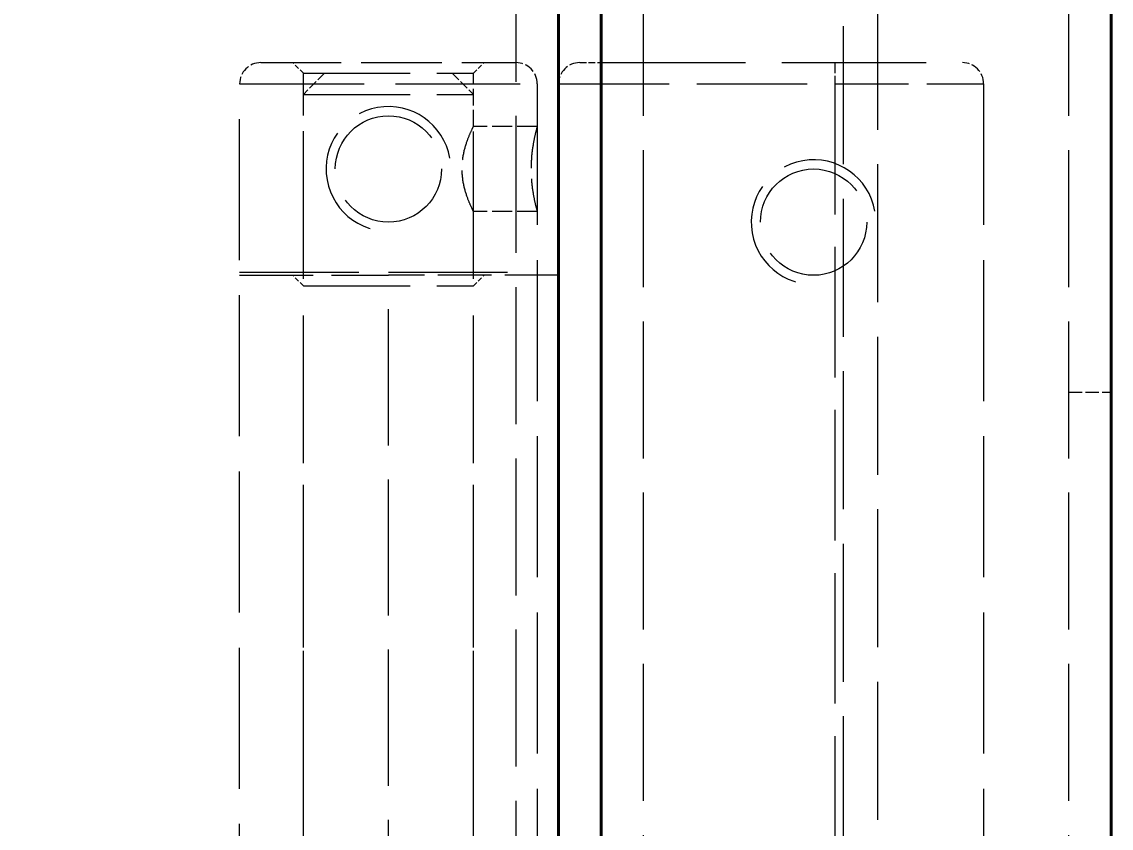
# Model space of a CAD drawing. Header units: millimetres. Extents: x 0 to 2523, y 0 to 1782.
# Drawn here: x 435.4 to 486.6, y 1069 to 1106.9 of the extents above; entities that cross this region are included whole.
import ezdxf

# ---------------------------------------------------------------- set-up
doc = ezdxf.new("R2010")
doc.units = ezdxf.units.MM
doc.header["$LTSCALE"] = 3
doc.linetypes.add('DASHED', pattern=[0.2067, 0.1654, -0.0413])
for name, color, linetype, lineweight in [('가려진 것(ISO)', 2, 'DASHED', 18), ('가려진 좁은 것(ISO)', 2, 'DASHED', 18), ('가시적인 것(ISO)', 3, 'Continuous', 40), ('치수(ISO)', 2, 'Continuous', 25)]:
    doc.layers.add(name, color=color, linetype=linetype, lineweight=lineweight)
doc.styles.add('치수 텍스트_PSTEK_POSCO', font='isocp.shx')
doc.dimstyles.new('치수_PSTEK_POSCO', dxfattribs={"dimscale": 3, "dimtxt": 2.5, "dimasz": 1.5, "dimexe": 1, "dimexo": 1.5, "dimgap": 1, "dimtad": 1, "dimrnd": 1e-08, "dimdsep": 46, "dimtxsty": '치수 텍스트_PSTEK_POSCO', "dimcen": 0.09, "dimdle": 10, "dimclrd": 7, "dimclre": 7, "dimclrt": 2, "dimadec": 1, "dimazin": 2, "dimtfac": 1, "dimtmove": 0, "dimatfit": 3, "dimfxl": 0, "dimtolj": 1, "dimlwd": -1, "dimlwe": -1, "dimarcsym": 0})

# ---------------------------------------------------------------- blocks, each defined once
blk = doc.blocks.new('*D110')
at = {"layer": 'Defpoints', "color": 0}
for p in [(267.606, 1247.048), (267.606, 1184.973), (515.606, 1001.973)]:
    blk.add_point(p, dxfattribs=at)
at = {"layer": '치수(ISO)', "color": 7}
for p, q in [((267.606, 1189.473), (267.606, 1250.048)), ((515.606, 1006.473), (515.606, 1250.048)), ((511.106, 1247.048), (272.106, 1247.048))]:
    blk.add_line(p, q, dxfattribs=at)
for points in [[(272.106, 1247.798), (272.106, 1246.298), (267.606, 1247.048)], [(511.106, 1247.798), (511.106, 1246.298), (515.606, 1247.048)]]:
    blk.add_solid(points, dxfattribs=at)
at = {"layer": '치수(ISO)', "color": 2, "insert": (384.385, 1253.799), "char_height": 7.5, "attachment_point": 4, "style": '치수 텍스트_PSTEK_POSCO'}
blk.add_mtext('\\A1;248', dxfattribs=at)

msp = doc.modelspace()

# ---------------------------------------------------------------- linework, layer by layer
at = {"layer": '가려진 것(ISO)', "ltscale": 12.982798}
for p, q in [((458.6056, 1182.9732), (458.6056, 546.9732)), ((464.6056, 546.9732), (464.6056, 1182.9732)), ((484.6056, 546.9732), (484.6056, 1182.9732))]:
    msp.add_line(p, q, dxfattribs=at)
at = {"layer": '가려진 것(ISO)', "ltscale": 13.080328}
for p, q in [((474.0056, 572.9732), (474.0056, 1156.9732)), ((475.6056, 1156.9732), (475.6056, 572.9732))]:
    msp.add_line(p, q, dxfattribs=at)
at = {"layer": '가려진 것(ISO)', "ltscale": 7.618686}
msp.add_line((446.6056, 1104.9732), (458.6056, 1104.9732), dxfattribs=at)
at = {"layer": '가려진 것(ISO)', "ltscale": 0.448841}
for p, q in [((448.6056, 1104.4732), (448.1056, 1104.9732)), ((456.6056, 1104.4732), (457.1056, 1104.9732)), ((448.6056, 1094.4732), (448.1056, 1094.9732)), ((456.6056, 1094.4732), (457.1056, 1094.9732))]:
    msp.add_line(p, q, dxfattribs=at)
at = {"layer": '가려진 것(ISO)', "ltscale": 0.634799}
msp.add_line((461.6056, 1104.9732), (462.6056, 1104.9732), dxfattribs=at)
at = {"layer": '가려진 것(ISO)', "ltscale": 13.707466}
msp.add_line((462.6056, 1104.9732), (479.6056, 1104.9732), dxfattribs=at)
at = {"layer": '가려진 것(ISO)', "ltscale": 10.132536}
for p, q in [((448.6056, 1104.4732), (456.6056, 1104.4732)), ((448.6056, 1103.4732), (456.6056, 1103.4732)), ((448.6056, 1094.4732), (456.6056, 1094.4732))]:
    msp.add_line(p, q, dxfattribs=at)
at = {"layer": '가려진 것(ISO)', "ltscale": 5.936204}
msp.add_line((448.6056, 1095.1232), (448.6056, 1104.4732), dxfattribs=at)
at = {"layer": '가려진 것(ISO)', "ltscale": 0.897783}
for p, q in [((449.6056, 1104.4732), (448.6056, 1103.4732)), ((455.6056, 1104.4732), (456.6056, 1103.4732))]:
    msp.add_line(p, q, dxfattribs=at)
at = {"layer": '가려진 것(ISO)', "ltscale": 1.587147}
msp.add_line((456.6056, 1101.9732), (456.6056, 1104.4732), dxfattribs=at)
at = {"layer": '가려진 것(ISO)', "ltscale": 13.3619}
for p, q in [((445.6056, 1045.9732), (445.6056, 1103.9732)), ((459.6056, 1103.9732), (459.6056, 1045.9732)), ((480.6056, 1103.9732), (480.6056, 1045.9732))]:
    msp.add_line(p, q, dxfattribs=at)
at = {"layer": '가려진 것(ISO)', "ltscale": 13.97624}
for p, q in [((448.6056, 1051.4732), (448.6056, 1103.4732)), ((456.6056, 1051.4732), (456.6056, 1103.4732))]:
    msp.add_line(p, q, dxfattribs=at)
at = {"layer": '가려진 것(ISO)', "ltscale": 1.904597}
for p, q in [((459.6056, 1101.9732), (456.6056, 1101.9732)), ((459.6056, 1097.9732), (456.6056, 1097.9732))]:
    msp.add_line(p, q, dxfattribs=at)
at = {"layer": '가려진 것(ISO)', "ltscale": 1.809362}
msp.add_line((456.6056, 1095.1232), (456.6056, 1097.9732), dxfattribs=at)
at = {"layer": '가려진 것(ISO)', "ltscale": 11.288502}
msp.add_line((445.6056, 1095.1232), (459.6056, 1095.1232), dxfattribs=at)
at = {"layer": '가려진 것(ISO)', "ltscale": 6.980978}
msp.add_line((445.6056, 1094.9732), (452.6056, 1094.9732), dxfattribs=at)
at = {"layer": '가려진 것(ISO)', "ltscale": 5.079091}
msp.add_line((460.6056, 1094.9732), (452.6056, 1094.9732), dxfattribs=at)
at = {"layer": '가려진 것(ISO)', "ltscale": 12.578616}
for p, q in [((448.6056, 1055.4732), (448.6056, 1094.4732)), ((456.6056, 1055.4732), (456.6056, 1094.4732))]:
    msp.add_line(p, q, dxfattribs=at)
at = {"layer": '가려진 것(ISO)', "ltscale": 1.269698}
msp.add_line((484.6056, 1089.4732), (486.6056, 1089.4732), dxfattribs=at)
at = {"layer": '가려진 것(ISO)', "ltscale": 12.665669}
for centre in [(452.6056, 1099.9732), (472.6056, 1097.4732)]:
    msp.add_circle(centre, 2.5, dxfattribs=at)
at = {"layer": '가려진 것(ISO)', "ltscale": 0.997197}
for centre, start, end in [((446.6056, 1103.9732), 90, 180), ((458.6056, 1103.9732), 0, 90), ((461.6056, 1103.9732), 90, 180), ((479.6056, 1103.9732), 0, 90)]:
    msp.add_arc(centre, 1, start, end, dxfattribs=at)
at = {"layer": '가려진 것(ISO)', "ltscale": 11.144523}
for centre in [(452.6056, 1099.9732), (472.6056, 1097.4732)]:
    msp.add_arc(centre, 2.933, 10, 280, dxfattribs=at)
at = {"layer": '가려진 것(ISO)', "ltscale": 4.059076}
msp.add_open_spline([(456.6056, 1097.9732), (456.5949, 1097.994), (456.5788, 1098.0253), (456.4821, 1098.2309), (456.4133, 1098.3842), (456.281, 1098.7343), (456.208, 1098.956), (456.1013, 1099.4469), (456.0697, 1099.7166), (456.0697, 1099.9732), (456.0697, 1100.2298), (456.1013, 1100.4995), (456.208, 1100.9904), (456.281, 1101.2121), (456.4133, 1101.5622), (456.4821, 1101.7155), (456.5788, 1101.9211), (456.5949, 1101.9524), (456.6056, 1101.9732)], degree=3, knots=[-0.30751244, -0.30751244, -0.30751244, -0.30751244, -0.23073926, -0.23073926, -0.15396608, -0.15396608, -0.07698304, -0.07698304, 0, 0, 0, 0.07698304, 0.07698304, 0.15396608, 0.15396608, 0.23073926, 0.23073926, 0.30751244, 0.30751244, 0.30751244, 0.30751244], dxfattribs=at)
at = {"layer": '가려진 것(ISO)', "ltscale": 4.009624}
msp.add_open_spline([(459.6056, 1101.9732), (459.5996, 1101.9529), (459.5906, 1101.9224), (459.5363, 1101.7179), (459.4977, 1101.5642), (459.4248, 1101.2106), (459.3855, 1100.9867), (459.3296, 1100.4944), (459.3138, 1100.2259), (459.3138, 1099.7205), (459.3296, 1099.452), (459.3855, 1098.9597), (459.4248, 1098.7358), (459.4977, 1098.3822), (459.5363, 1098.2285), (459.5906, 1098.024), (459.5996, 1097.9935), (459.6056, 1097.9732)], degree=3, knots=[-0.90954053, -0.90954053, -0.90954053, -0.90954053, -0.8337547, -0.8337547, -0.75796886, -0.75796886, -0.68216461, -0.68216461, -0.60636035, -0.60636035, -0.5305561, -0.5305561, -0.45475184, -0.45475184, -0.37896601, -0.37896601, -0.30318018, -0.30318018, -0.30318018, -0.30318018], dxfattribs=at)
at = {"layer": '가려진 좁은 것(ISO)', "ltscale": 0.997197}
msp.add_line((473.6056, 1104.9732), (473.6056, 1103.9732), dxfattribs=at)
at = {"layer": '가려진 좁은 것(ISO)', "ltscale": 11.821292}
msp.add_line((445.6056, 1103.9732), (459.6056, 1103.9732), dxfattribs=at)
at = {"layer": '가려진 좁은 것(ISO)', "ltscale": 10.482181}
msp.add_line((460.6056, 1103.9732), (473.6056, 1103.9732), dxfattribs=at)
at = {"layer": '가려진 좁은 것(ISO)', "ltscale": 6.980978}
msp.add_line((473.6056, 1103.9732), (480.6056, 1103.9732), dxfattribs=at)
at = {"layer": '가려진 좁은 것(ISO)', "ltscale": 12.363597}
msp.add_line((473.6056, 1103.9732), (473.6056, 1057.9732), dxfattribs=at)
at = {"layer": '가려진 좁은 것(ISO)', "ltscale": 12.901145}
msp.add_line((452.6056, 1054.9732), (452.6056, 1094.9732), dxfattribs=at)
at = {"layer": '가시적인 것(ISO)'}
for p, q in [((460.6056, 1184.9732), (460.6056, 544.9732)), ((462.6056, 544.9732), (462.6056, 1184.9732)), ((486.6056, 544.9732), (486.6056, 1184.9732))]:
    msp.add_line(p, q, dxfattribs=at)

# ---------------------------------------------------------------- dimensions: what is measured, and where the dimension line sits
at = {"layer": '치수(ISO)', "color": 7}
dim = msp.add_linear_dim(base=(267.6056, 1247.0479), p1=(515.6056, 1001.9732), p2=(267.6056, 1184.9732), angle=180, dimstyle='치수_PSTEK_POSCO', override={"dimdec": 2, "dimtp": 0, "dimtm": 0, "dimtdec": 2, "dimtofl": 0, "dimatfit": 1}, dxfattribs=at)
dim.commit()
dim.dimension.update_dxf_attribs({"geometry": '*D110', "text_midpoint": (391.6056, 1247.0479), "dimtype": 160})

doc.saveas('drawing.dxf')
